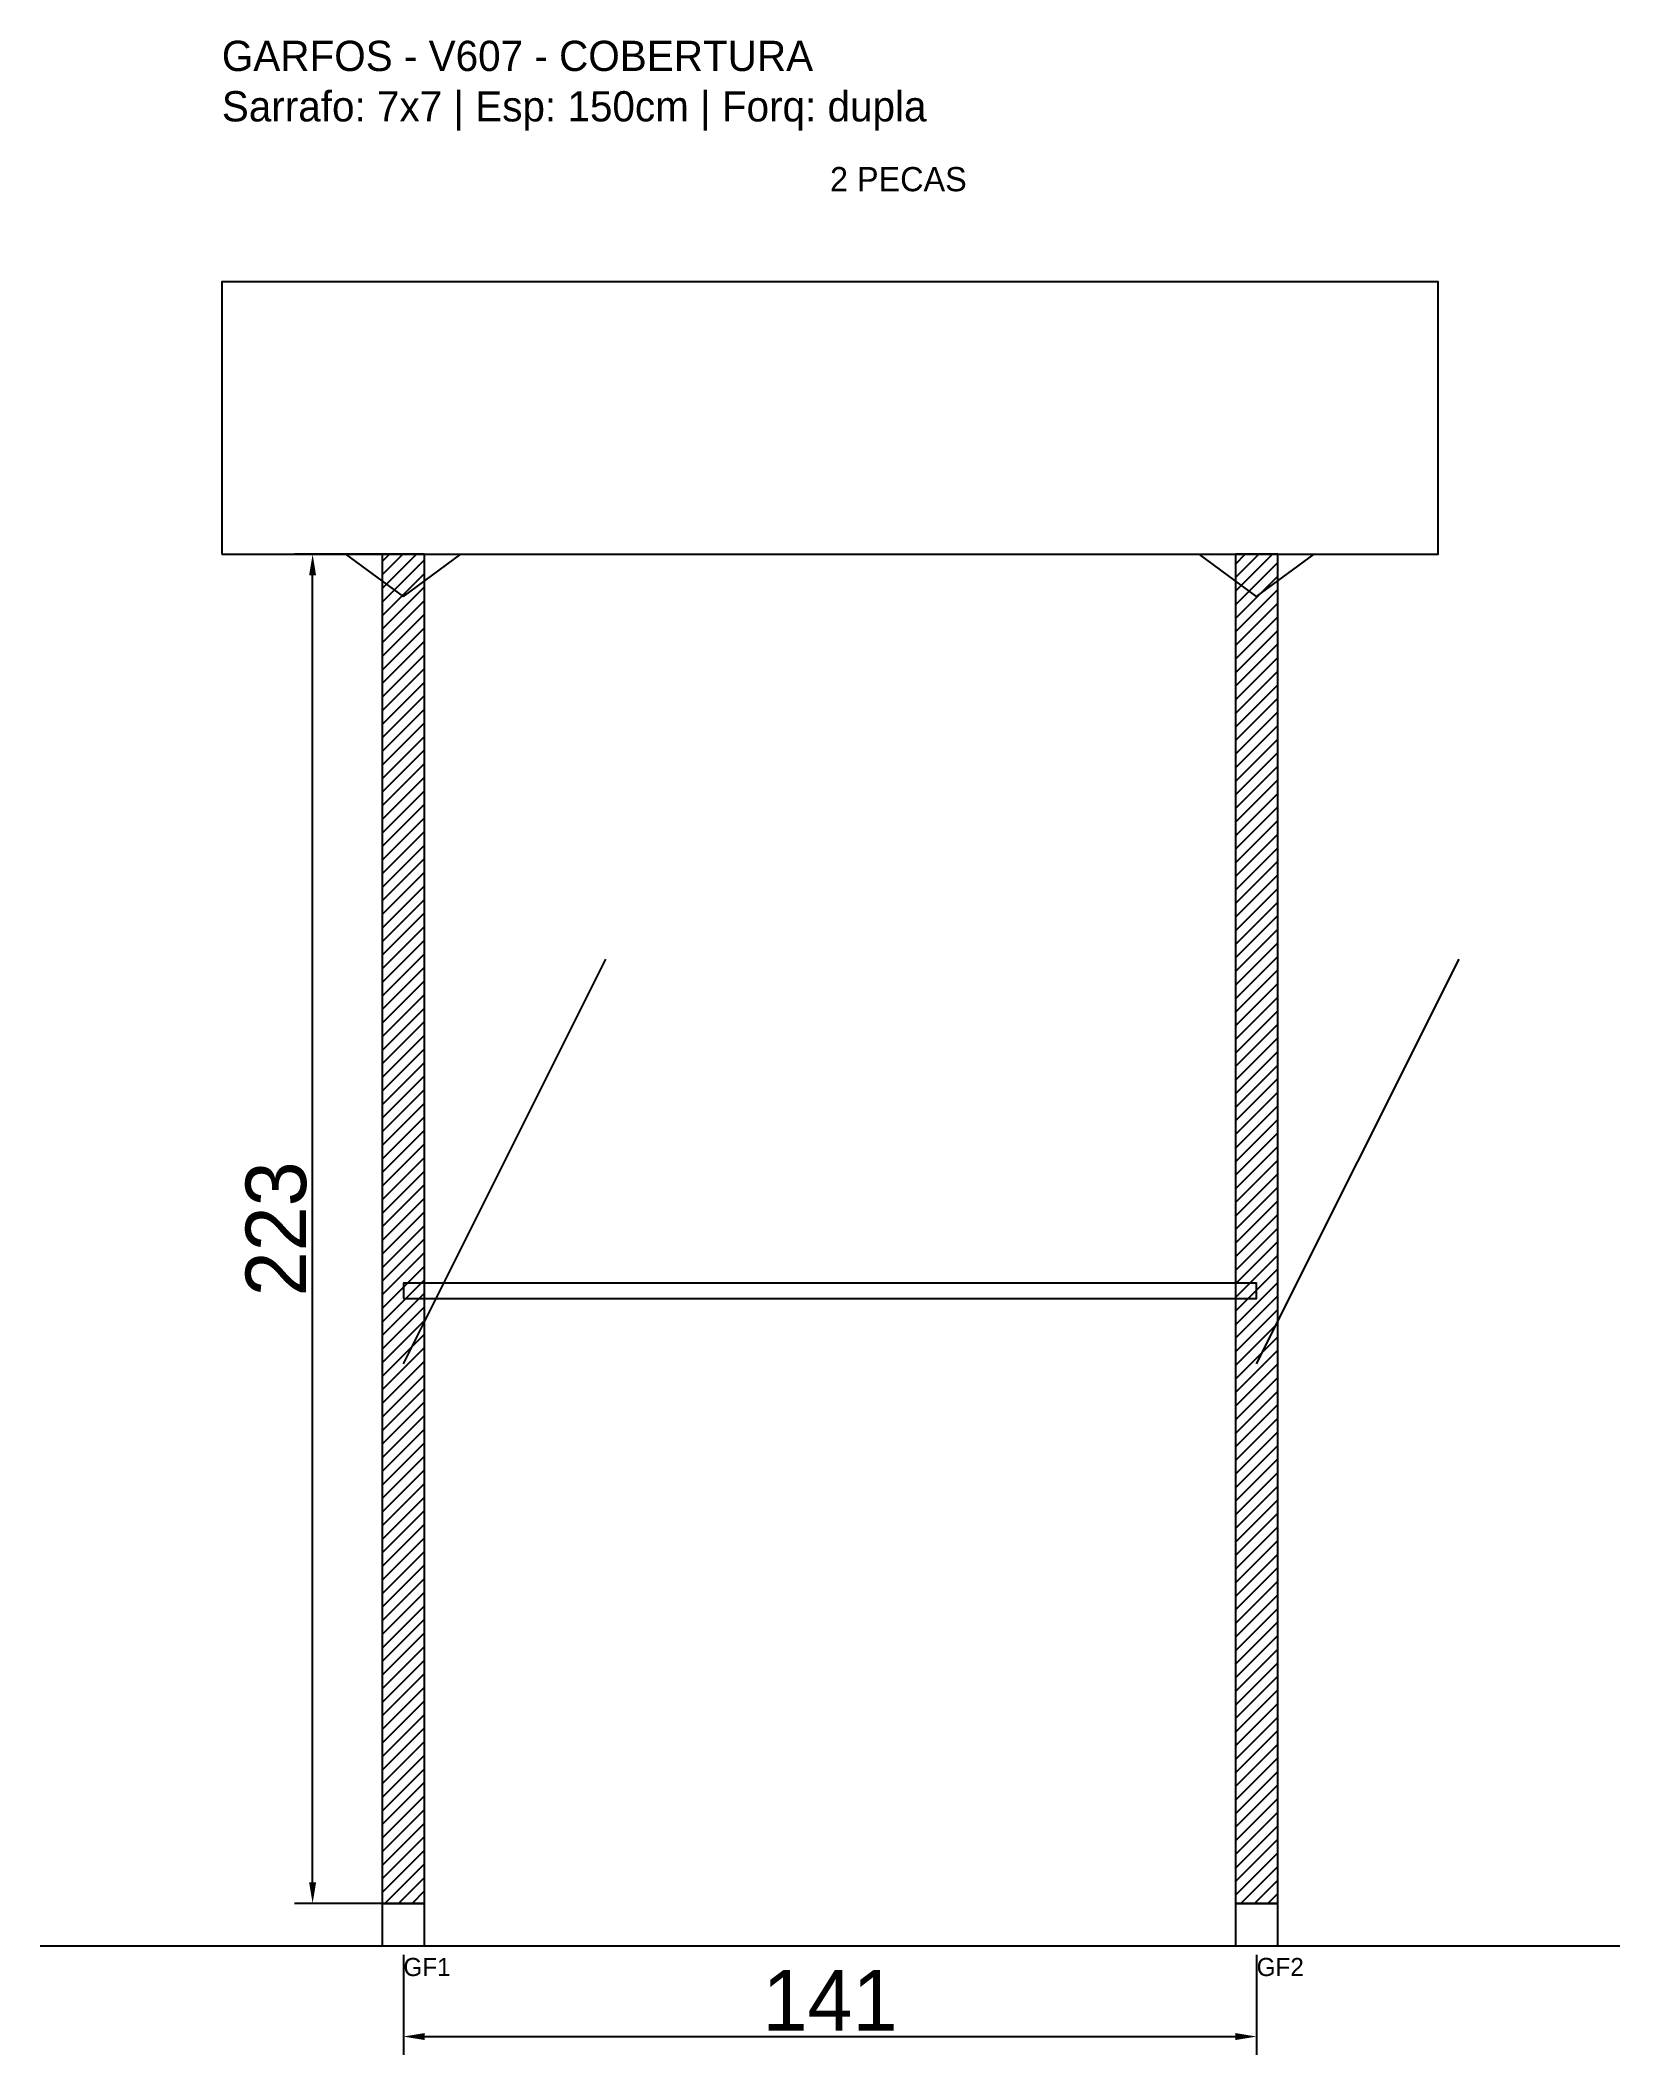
# Model space of a CAD drawing. Header units: metres. Extents: x -30 to 231, y -25 to 308.
import ezdxf

# ---------------------------------------------------------------- set-up
doc = ezdxf.new("R2010")
doc.units = ezdxf.units.M
for name, color, linetype in [('BARRA_ANCORAGEM', 1, 'Continuous'), ('COTA', 241, 'Continuous'), ('GARFOS OK', 3, 'Continuous'), ('NOME DA VIGA', 6, 'Continuous'), ('SARR_7x7', 40, 'Continuous'), ('TIRAS REESCORAMENTO', 252, 'Continuous'), ('VIGAS', 3, 'Continuous')]:
    doc.layers.add(name, color=color, linetype=linetype)
doc.dimstyles.new('EZ DXF', dxfattribs={"dimtxt": 10, "dimasz": 3.5, "dimexe": 3, "dimexo": 1.5, "dimgap": 1, "dimtad": 1, "dimdec": 1, "dimdsep": 46, "dimcen": 2.5, "dimazin": 3, "dimtfac": 1, "dimtmove": 0, "dimatfit": 3})

msp = doc.modelspace()

# ---------------------------------------------------------------- hatches: boundary and pattern name
at = {"layer": 'COTA'}
h = msp.add_hatch(dxfattribs=at)
h.set_pattern_fill('ANSI31', scale=0.5)
h.paths.add_polyline_path([(26.5, 0), (33.5, 0), (33.5, 223), (26.5, 223)])
h = msp.add_hatch(dxfattribs=at)
h.set_pattern_fill('ANSI31', scale=0.5)
h.paths.add_polyline_path([(167.5, 0), (174.5, 0), (174.5, 223), (167.5, 223)])

# ---------------------------------------------------------------- linework, layer by layer
at = {"layer": 'BARRA_ANCORAGEM'}
for p, q in [((30, 89.2), (63.45, 156.1)), ((171, 89.2), (204.45, 156.1))]:
    msp.add_line(p, q, dxfattribs=at)
at = {"layer": 'GARFOS OK'}
for p, q in [((30, 216), (20.5, 223)), ((20.5, 223), (39.5, 223)), ((30, 216), (39.5, 223)), ((171, 216), (161.5, 223)), ((161.5, 223), (180.5, 223)), ((171, 216), (180.5, 223))]:
    msp.add_line(p, q, dxfattribs=at)
at = {"layer": 'GARFOS OK', "linetype": 'CONTINUOUS'}
msp.add_line((-30, -7), (231, -7), dxfattribs=at)
at = {"layer": 'GARFOS OK'}
for points in [[(26.5, 0), (33.5, 0), (33.5, 223), (26.5, 223), (26.5, 0)], [(167.5, 0), (174.5, 0), (174.5, 223), (167.5, 223), (167.5, 0)]]:
    msp.add_lwpolyline(points, dxfattribs=at)
at = {"layer": 'SARR_7x7'}
for points in [[(26.5, -7), (33.5, -7), (33.5, 0), (26.5, 0), (26.5, -7)], [(167.5, -7), (174.5, -7), (174.5, 0), (167.5, 0), (167.5, -7)]]:
    msp.add_lwpolyline(points, dxfattribs=at)
at = {"layer": 'TIRAS REESCORAMENTO'}
msp.add_lwpolyline([(30, 100), (171, 100), (171, 102.5), (30, 102.5), (30, 100)], dxfattribs=at)
at = {"layer": 'VIGAS'}
msp.add_lwpolyline([(0, 223), (201, 223), (201, 268), (0, 268), (0, 223)], dxfattribs=at)

# ---------------------------------------------------------------- texts
at = {"layer": 'NOME DA VIGA'}
for s, height, p in [('2 PECAS', 4, (100.5, 283)), ('GF1', 3, (30, -12)), ('GF2', 3, (171, -12))]:
    msp.add_text(s, height=height, dxfattribs=at).set_placement(p)
at = {"layer": 'NOME DA VIGA', "insert": (0, 293), "char_height": 5, "attachment_point": 7}
msp.add_mtext('GARFOS - V607 - COBERTURA\\PSarrafo: 7x7 | Esp: 150cm | Forq: dupla', dxfattribs=at)

# ---------------------------------------------------------------- dimensions: what is measured, and where the dimension line sits
at = {"layer": 'COTA'}
msp.add_linear_dim(base=(15, 0), p1=(30, 0), p2=(30, 223), angle=90, dimstyle='EZ DXF', dxfattribs=at).render()
msp.add_linear_dim(base=(30, -22), p1=(30, -7), p2=(171, -7), dimstyle='EZ DXF', dxfattribs=at).render()

doc.saveas('drawing.dxf')
